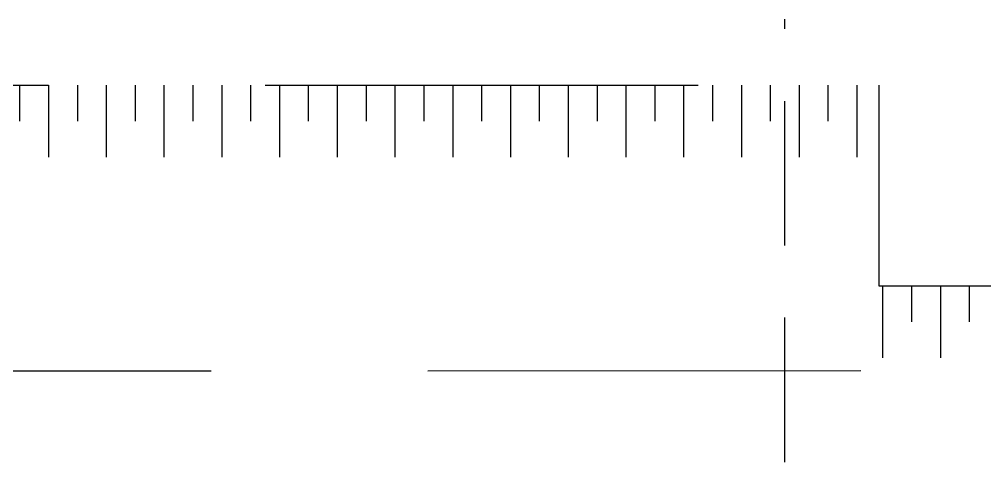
# Model space of a CAD drawing. Header units: millimetres. Extents: x 2046 to 2564, y 885 to 1120.
# Drawn here: x 2267.17 to 2283.89, y 973.09 to 980.73 of the extents above; entities that cross this region are included whole.
import ezdxf

# ---------------------------------------------------------------- set-up
doc = ezdxf.new("R2010")
doc.units = ezdxf.units.MM
doc.header["$LTSCALE"] = 10
doc.linetypes.add('HIDDEN', pattern=[0.375, 0.25, -0.125])
doc.layers.add('AR-PROJ', color=1, linetype='HIDDEN')

# ---------------------------------------------------------------- blocks, each defined once
blk = doc.blocks.new('TALUDE')
at = {"layer": 'AR-PROJ', "ltscale": 3}
for p, q in [((-145.318, 2.448), (-78.436, 2.448)), ((0, -2.497), (-153.153, -2.503))]:
    blk.add_line(p, q, dxfattribs=at)
at = {"layer": 'AR-PROJ'}
for p, q in [((-93.318, 2.448), (-93.318, 1.824)), ((-92.818, 2.448), (-92.818, 1.201)), ((-92.318, 2.448), (-92.318, 1.824)), ((-91.818, 2.448), (-91.818, 1.2)), ((-91.318, 2.448), (-91.318, 1.824)), ((-90.818, 2.448), (-90.818, 1.2)), ((-90.318, 2.448), (-90.318, 1.824)), ((-89.818, 2.448), (-89.818, 1.201)), ((-89.318, 2.448), (-89.318, 1.824)), ((-88.818, 2.448), (-88.818, 1.201)), ((-88.318, 2.448), (-88.318, 1.824)), ((-87.818, 2.448), (-87.818, 1.201)), ((-87.318, 2.448), (-87.318, 1.824)), ((-86.818, 2.448), (-86.818, 1.201)), ((-86.318, 2.448), (-86.318, 1.824)), ((-85.818, 2.448), (-85.818, 1.2)), ((-85.318, 2.448), (-85.318, 1.824)), ((-84.818, 2.448), (-84.818, 1.2)), ((-84.318, 2.448), (-84.318, 1.824)), ((-83.818, 2.448), (-83.818, 1.201)), ((-83.318, 2.448), (-83.318, 1.824)), ((-82.818, 2.448), (-82.818, 1.201)), ((-82.318, 2.448), (-82.318, 1.824)), ((-81.818, 2.448), (-81.818, 1.201)), ((-81.318, 2.448), (-81.318, 1.824)), ((-80.818, 2.448), (-80.818, 1.2)), ((-80.318, 2.448), (-80.318, 1.824)), ((-79.818, 2.448), (-79.818, 1.2)), ((-79.318, 2.448), (-79.318, 1.824)), ((-78.818, 2.448), (-78.818, 1.201)), ((-78.372, -1.026), (-78.372, -2.273)), ((-77.872, -1.026), (-77.872, -1.65)), ((-77.372, -1.026), (-77.372, -2.273)), ((-76.872, -1.026), (-76.872, -1.65))]:
    blk.add_line(p, q, dxfattribs=at)
at = {"layer": 'AR-PROJ', "ltscale": 3}
blk.add_lwpolyline([(-78.436, 2.448), (-78.436, -1.026), (-74.872, -1.026), (-74.872, 0), (0, 0)], dxfattribs=at)

msp = doc.modelspace()

# ---------------------------------------------------------------- linework, layer by layer
at = {"layer": 'AR-PROJ'}
msp.add_line((2280.422, 961.819), (2280.422, 980.735), dxfattribs=at)
for points in [[(2277.711, 961.819), (2280.422, 961.819), (2280.422, 980.735)], [(2280.422, 961.819), (2280.422, 980.735)]]:
    msp.add_lwpolyline(points, dxfattribs=at)

# ---------------------------------------------------------------- block references
msp.add_blockref('TALUDE', (2360.49, 977.145), dxfattribs=at)

doc.saveas('drawing.dxf')
